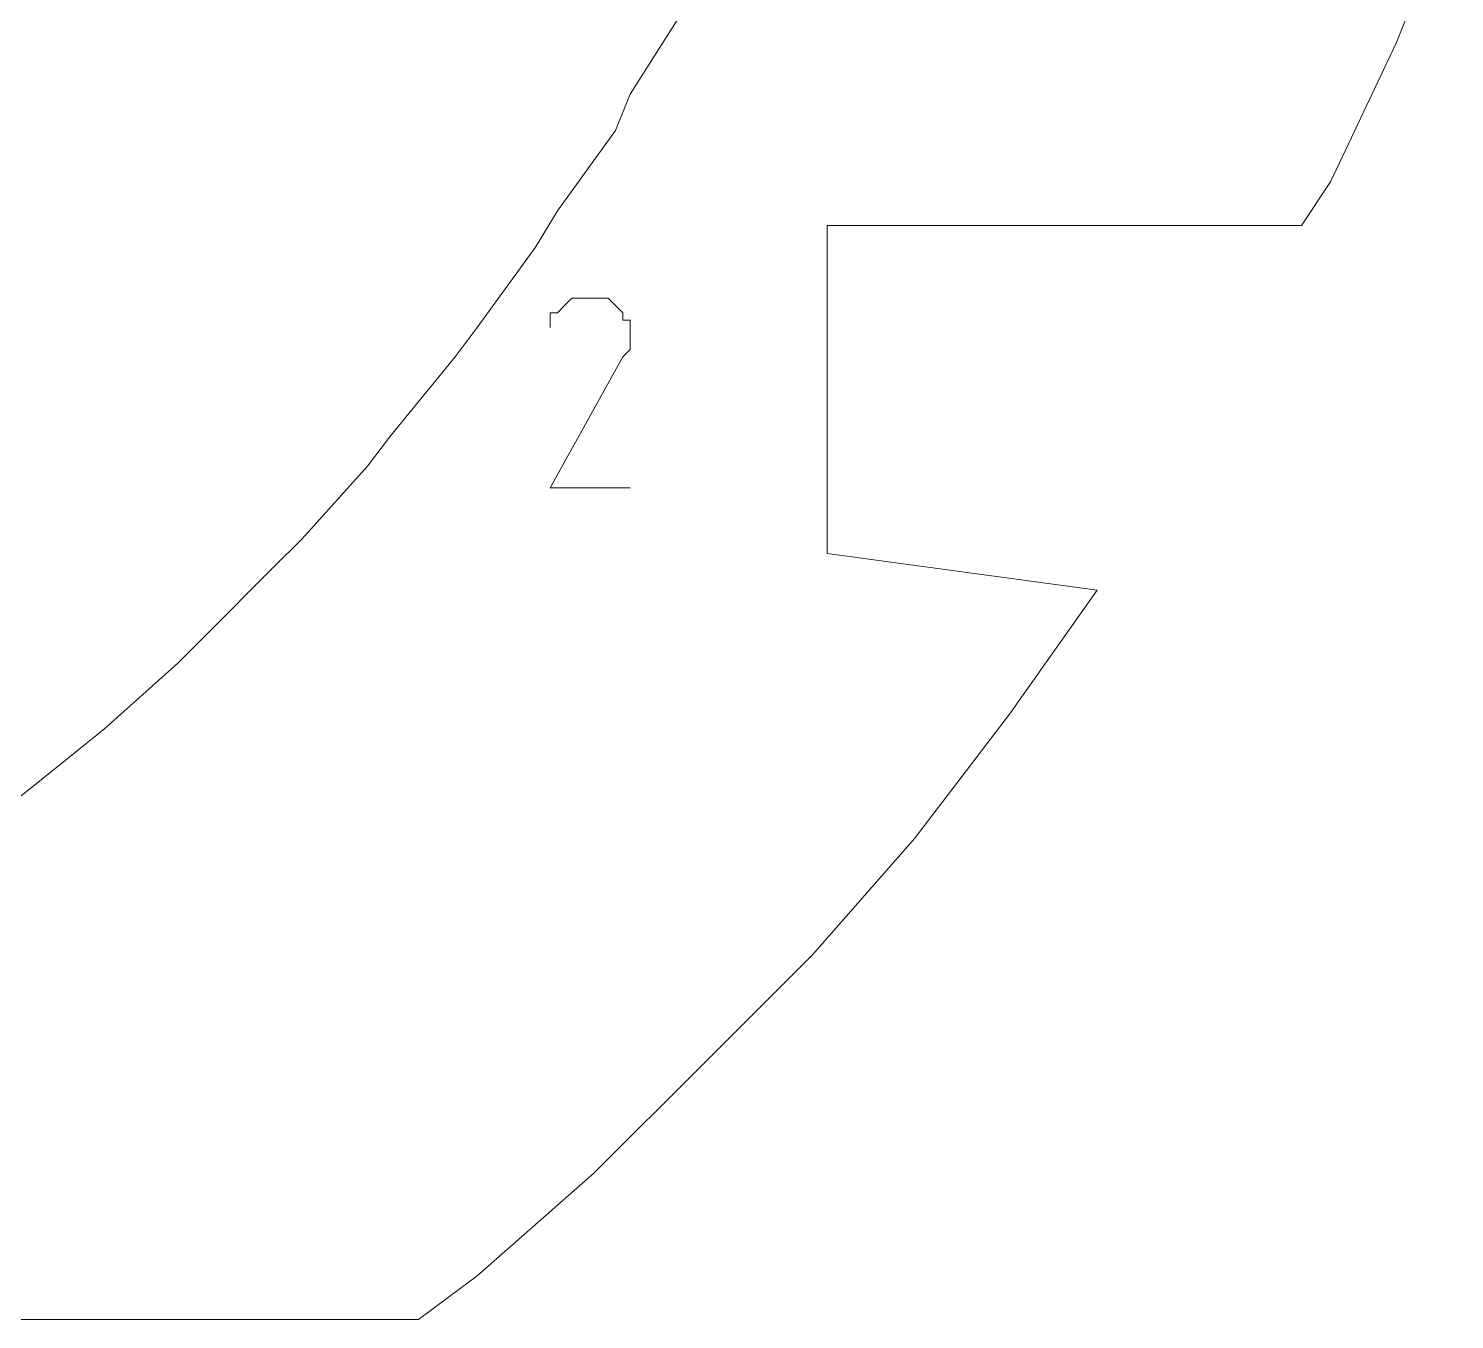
# Model space of a CAD drawing. Header units: centimetres. Extents: x -10.4 to 10.4, y -10.8 to 7.6.
# Drawn here: x 3.914 to 5.019, y -10.206 to -9.205 of the extents above; entities that cross this region are included whole.
import ezdxf
from ezdxf.lldxf.tags import DXFTag

# ---------------------------------------------------------------- set-up
doc = ezdxf.new("R2010")
doc.units = ezdxf.units.CM
doc.header["$MEASUREMENT"] = 0
doc.layers.add('layer 1', color=7, linetype='Continuous')
tags = doc.linetypes.add('New Line1000', pattern=[0.2, 0.1, -0.1]).pattern_tags.tags
tags[6:7] = [DXFTag(74, 4), DXFTag(75, 0), DXFTag(340, '0'), DXFTag(46, 1.0), DXFTag(50, 0.0), DXFTag(44, 0.0), DXFTag(45, 0.0)]
tags[4:5] = [DXFTag(74, 4), DXFTag(75, 0), DXFTag(340, '0'), DXFTag(46, 1.0), DXFTag(50, 0.0), DXFTag(44, 0.0), DXFTag(45, 0.0)]
tags = doc.linetypes.add('New Line1001', pattern=[0.2, 0.1, -0.1]).pattern_tags.tags
tags[6:7] = [DXFTag(74, 4), DXFTag(75, 0), DXFTag(340, '0'), DXFTag(46, 1.0), DXFTag(50, 0.0), DXFTag(44, 0.0), DXFTag(45, 0.0)]
tags[4:5] = [DXFTag(74, 4), DXFTag(75, 0), DXFTag(340, '0'), DXFTag(46, 1.0), DXFTag(50, 0.0), DXFTag(44, 0.0), DXFTag(45, 0.0)]
tags = doc.linetypes.add('New Line1002', pattern=[0.2, 0.1, -0.1]).pattern_tags.tags
tags[6:7] = [DXFTag(74, 4), DXFTag(75, 0), DXFTag(340, '0'), DXFTag(46, 1.0), DXFTag(50, 0.0), DXFTag(44, 0.0), DXFTag(45, 0.0)]
tags[4:5] = [DXFTag(74, 4), DXFTag(75, 0), DXFTag(340, '0'), DXFTag(46, 1.0), DXFTag(50, 0.0), DXFTag(44, 0.0), DXFTag(45, 0.0)]
tags = doc.linetypes.add('New Line1003', pattern=[0.2, 0.1, -0.1]).pattern_tags.tags
tags[6:7] = [DXFTag(74, 4), DXFTag(75, 0), DXFTag(340, '0'), DXFTag(46, 1.0), DXFTag(50, 0.0), DXFTag(44, 0.0), DXFTag(45, 0.0)]
tags[4:5] = [DXFTag(74, 4), DXFTag(75, 0), DXFTag(340, '0'), DXFTag(46, 1.0), DXFTag(50, 0.0), DXFTag(44, 0.0), DXFTag(45, 0.0)]
tags = doc.linetypes.add('New Line1004', pattern=[0.2, 0.1, -0.1]).pattern_tags.tags
tags[6:7] = [DXFTag(74, 4), DXFTag(75, 0), DXFTag(340, '0'), DXFTag(46, 1.0), DXFTag(50, 0.0), DXFTag(44, 0.0), DXFTag(45, 0.0)]
tags[4:5] = [DXFTag(74, 4), DXFTag(75, 0), DXFTag(340, '0'), DXFTag(46, 1.0), DXFTag(50, 0.0), DXFTag(44, 0.0), DXFTag(45, 0.0)]
tags = doc.linetypes.add('New Line1005', pattern=[0.2, 0.1, -0.1]).pattern_tags.tags
tags[6:7] = [DXFTag(74, 4), DXFTag(75, 0), DXFTag(340, '0'), DXFTag(46, 1.0), DXFTag(50, 0.0), DXFTag(44, 0.0), DXFTag(45, 0.0)]
tags[4:5] = [DXFTag(74, 4), DXFTag(75, 0), DXFTag(340, '0'), DXFTag(46, 1.0), DXFTag(50, 0.0), DXFTag(44, 0.0), DXFTag(45, 0.0)]
tags = doc.linetypes.add('New Line1006', pattern=[0.2, 0.1, -0.1]).pattern_tags.tags
tags[6:7] = [DXFTag(74, 4), DXFTag(75, 0), DXFTag(340, '0'), DXFTag(46, 1.0), DXFTag(50, 0.0), DXFTag(44, 0.0), DXFTag(45, 0.0)]
tags[4:5] = [DXFTag(74, 4), DXFTag(75, 0), DXFTag(340, '0'), DXFTag(46, 1.0), DXFTag(50, 0.0), DXFTag(44, 0.0), DXFTag(45, 0.0)]
tags = doc.linetypes.add('New Line1007', pattern=[0.2, 0.1, -0.1]).pattern_tags.tags
tags[6:7] = [DXFTag(74, 4), DXFTag(75, 0), DXFTag(340, '0'), DXFTag(46, 1.0), DXFTag(50, 0.0), DXFTag(44, 0.0), DXFTag(45, 0.0)]
tags[4:5] = [DXFTag(74, 4), DXFTag(75, 0), DXFTag(340, '0'), DXFTag(46, 1.0), DXFTag(50, 0.0), DXFTag(44, 0.0), DXFTag(45, 0.0)]
tags = doc.linetypes.add('New Line1008', pattern=[0.2, 0.1, -0.1]).pattern_tags.tags
tags[6:7] = [DXFTag(74, 4), DXFTag(75, 0), DXFTag(340, '0'), DXFTag(46, 1.0), DXFTag(50, 0.0), DXFTag(44, 0.0), DXFTag(45, 0.0)]
tags[4:5] = [DXFTag(74, 4), DXFTag(75, 0), DXFTag(340, '0'), DXFTag(46, 1.0), DXFTag(50, 0.0), DXFTag(44, 0.0), DXFTag(45, 0.0)]
tags = doc.linetypes.add('New Line1111', pattern=[0.2, 0.1, -0.1]).pattern_tags.tags
tags[6:7] = [DXFTag(74, 4), DXFTag(75, 0), DXFTag(340, '0'), DXFTag(46, 1.0), DXFTag(50, 0.0), DXFTag(44, 0.0), DXFTag(45, 0.0)]
tags[4:5] = [DXFTag(74, 4), DXFTag(75, 0), DXFTag(340, '0'), DXFTag(46, 1.0), DXFTag(50, 0.0), DXFTag(44, 0.0), DXFTag(45, 0.0)]
tags = doc.linetypes.add('New Line1112', pattern=[0.2, 0.1, -0.1]).pattern_tags.tags
tags[6:7] = [DXFTag(74, 4), DXFTag(75, 0), DXFTag(340, '0'), DXFTag(46, 1.0), DXFTag(50, 0.0), DXFTag(44, 0.0), DXFTag(45, 0.0)]
tags[4:5] = [DXFTag(74, 4), DXFTag(75, 0), DXFTag(340, '0'), DXFTag(46, 1.0), DXFTag(50, 0.0), DXFTag(44, 0.0), DXFTag(45, 0.0)]
tags = doc.linetypes.add('New Line1113', pattern=[0.2, 0.1, -0.1]).pattern_tags.tags
tags[6:7] = [DXFTag(74, 4), DXFTag(75, 0), DXFTag(340, '0'), DXFTag(46, 1.0), DXFTag(50, 0.0), DXFTag(44, 0.0), DXFTag(45, 0.0)]
tags[4:5] = [DXFTag(74, 4), DXFTag(75, 0), DXFTag(340, '0'), DXFTag(46, 1.0), DXFTag(50, 0.0), DXFTag(44, 0.0), DXFTag(45, 0.0)]
tags = doc.linetypes.add('New Line1114', pattern=[0.2, 0.1, -0.1]).pattern_tags.tags
tags[6:7] = [DXFTag(74, 4), DXFTag(75, 0), DXFTag(340, '0'), DXFTag(46, 1.0), DXFTag(50, 0.0), DXFTag(44, 0.0), DXFTag(45, 0.0)]
tags[4:5] = [DXFTag(74, 4), DXFTag(75, 0), DXFTag(340, '0'), DXFTag(46, 1.0), DXFTag(50, 0.0), DXFTag(44, 0.0), DXFTag(45, 0.0)]
tags = doc.linetypes.add('New Line1115', pattern=[0.2, 0.1, -0.1]).pattern_tags.tags
tags[6:7] = [DXFTag(74, 4), DXFTag(75, 0), DXFTag(340, '0'), DXFTag(46, 1.0), DXFTag(50, 0.0), DXFTag(44, 0.0), DXFTag(45, 0.0)]
tags[4:5] = [DXFTag(74, 4), DXFTag(75, 0), DXFTag(340, '0'), DXFTag(46, 1.0), DXFTag(50, 0.0), DXFTag(44, 0.0), DXFTag(45, 0.0)]
tags = doc.linetypes.add('New Line1116', pattern=[0.2, 0.1, -0.1]).pattern_tags.tags
tags[6:7] = [DXFTag(74, 4), DXFTag(75, 0), DXFTag(340, '0'), DXFTag(46, 1.0), DXFTag(50, 0.0), DXFTag(44, 0.0), DXFTag(45, 0.0)]
tags[4:5] = [DXFTag(74, 4), DXFTag(75, 0), DXFTag(340, '0'), DXFTag(46, 1.0), DXFTag(50, 0.0), DXFTag(44, 0.0), DXFTag(45, 0.0)]
tags = doc.linetypes.add('New Line1117', pattern=[0.2, 0.1, -0.1]).pattern_tags.tags
tags[6:7] = [DXFTag(74, 4), DXFTag(75, 0), DXFTag(340, '0'), DXFTag(46, 1.0), DXFTag(50, 0.0), DXFTag(44, 0.0), DXFTag(45, 0.0)]
tags[4:5] = [DXFTag(74, 4), DXFTag(75, 0), DXFTag(340, '0'), DXFTag(46, 1.0), DXFTag(50, 0.0), DXFTag(44, 0.0), DXFTag(45, 0.0)]
tags = doc.linetypes.add('New Line1118', pattern=[0.2, 0.1, -0.1]).pattern_tags.tags
tags[6:7] = [DXFTag(74, 4), DXFTag(75, 0), DXFTag(340, '0'), DXFTag(46, 1.0), DXFTag(50, 0.0), DXFTag(44, 0.0), DXFTag(45, 0.0)]
tags[4:5] = [DXFTag(74, 4), DXFTag(75, 0), DXFTag(340, '0'), DXFTag(46, 1.0), DXFTag(50, 0.0), DXFTag(44, 0.0), DXFTag(45, 0.0)]
tags = doc.linetypes.add('New Line1119', pattern=[0.2, 0.1, -0.1]).pattern_tags.tags
tags[6:7] = [DXFTag(74, 4), DXFTag(75, 0), DXFTag(340, '0'), DXFTag(46, 1.0), DXFTag(50, 0.0), DXFTag(44, 0.0), DXFTag(45, 0.0)]
tags[4:5] = [DXFTag(74, 4), DXFTag(75, 0), DXFTag(340, '0'), DXFTag(46, 1.0), DXFTag(50, 0.0), DXFTag(44, 0.0), DXFTag(45, 0.0)]
tags = doc.linetypes.add('New Line1120', pattern=[0.2, 0.1, -0.1]).pattern_tags.tags
tags[6:7] = [DXFTag(74, 4), DXFTag(75, 0), DXFTag(340, '0'), DXFTag(46, 1.0), DXFTag(50, 0.0), DXFTag(44, 0.0), DXFTag(45, 0.0)]
tags[4:5] = [DXFTag(74, 4), DXFTag(75, 0), DXFTag(340, '0'), DXFTag(46, 1.0), DXFTag(50, 0.0), DXFTag(44, 0.0), DXFTag(45, 0.0)]
tags = doc.linetypes.add('New Line1121', pattern=[0.2, 0.1, -0.1]).pattern_tags.tags
tags[6:7] = [DXFTag(74, 4), DXFTag(75, 0), DXFTag(340, '0'), DXFTag(46, 1.0), DXFTag(50, 0.0), DXFTag(44, 0.0), DXFTag(45, 0.0)]
tags[4:5] = [DXFTag(74, 4), DXFTag(75, 0), DXFTag(340, '0'), DXFTag(46, 1.0), DXFTag(50, 0.0), DXFTag(44, 0.0), DXFTag(45, 0.0)]
tags = doc.linetypes.add('New Line1122', pattern=[0.2, 0.1, -0.1]).pattern_tags.tags
tags[6:7] = [DXFTag(74, 4), DXFTag(75, 0), DXFTag(340, '0'), DXFTag(46, 1.0), DXFTag(50, 0.0), DXFTag(44, 0.0), DXFTag(45, 0.0)]
tags[4:5] = [DXFTag(74, 4), DXFTag(75, 0), DXFTag(340, '0'), DXFTag(46, 1.0), DXFTag(50, 0.0), DXFTag(44, 0.0), DXFTag(45, 0.0)]
tags = doc.linetypes.add('New Line1123', pattern=[0.2, 0.1, -0.1]).pattern_tags.tags
tags[6:7] = [DXFTag(74, 4), DXFTag(75, 0), DXFTag(340, '0'), DXFTag(46, 1.0), DXFTag(50, 0.0), DXFTag(44, 0.0), DXFTag(45, 0.0)]
tags[4:5] = [DXFTag(74, 4), DXFTag(75, 0), DXFTag(340, '0'), DXFTag(46, 1.0), DXFTag(50, 0.0), DXFTag(44, 0.0), DXFTag(45, 0.0)]
tags = doc.linetypes.add('New Line1124', pattern=[0.2, 0.1, -0.1]).pattern_tags.tags
tags[6:7] = [DXFTag(74, 4), DXFTag(75, 0), DXFTag(340, '0'), DXFTag(46, 1.0), DXFTag(50, 0.0), DXFTag(44, 0.0), DXFTag(45, 0.0)]
tags[4:5] = [DXFTag(74, 4), DXFTag(75, 0), DXFTag(340, '0'), DXFTag(46, 1.0), DXFTag(50, 0.0), DXFTag(44, 0.0), DXFTag(45, 0.0)]
tags = doc.linetypes.add('New Line1125', pattern=[0.2, 0.1, -0.1]).pattern_tags.tags
tags[6:7] = [DXFTag(74, 4), DXFTag(75, 0), DXFTag(340, '0'), DXFTag(46, 1.0), DXFTag(50, 0.0), DXFTag(44, 0.0), DXFTag(45, 0.0)]
tags[4:5] = [DXFTag(74, 4), DXFTag(75, 0), DXFTag(340, '0'), DXFTag(46, 1.0), DXFTag(50, 0.0), DXFTag(44, 0.0), DXFTag(45, 0.0)]
tags = doc.linetypes.add('New Line1144', pattern=[0.2, 0.1, -0.1]).pattern_tags.tags
tags[6:7] = [DXFTag(74, 4), DXFTag(75, 0), DXFTag(340, '0'), DXFTag(46, 1.0), DXFTag(50, 0.0), DXFTag(44, 0.0), DXFTag(45, 0.0)]
tags[4:5] = [DXFTag(74, 4), DXFTag(75, 0), DXFTag(340, '0'), DXFTag(46, 1.0), DXFTag(50, 0.0), DXFTag(44, 0.0), DXFTag(45, 0.0)]
tags = doc.linetypes.add('New Line996', pattern=[0.2, 0.1, -0.1]).pattern_tags.tags
tags[6:7] = [DXFTag(74, 4), DXFTag(75, 0), DXFTag(340, '0'), DXFTag(46, 1.0), DXFTag(50, 0.0), DXFTag(44, 0.0), DXFTag(45, 0.0)]
tags[4:5] = [DXFTag(74, 4), DXFTag(75, 0), DXFTag(340, '0'), DXFTag(46, 1.0), DXFTag(50, 0.0), DXFTag(44, 0.0), DXFTag(45, 0.0)]
tags = doc.linetypes.add('New Line997', pattern=[0.2, 0.1, -0.1]).pattern_tags.tags
tags[6:7] = [DXFTag(74, 4), DXFTag(75, 0), DXFTag(340, '0'), DXFTag(46, 1.0), DXFTag(50, 0.0), DXFTag(44, 0.0), DXFTag(45, 0.0)]
tags[4:5] = [DXFTag(74, 4), DXFTag(75, 0), DXFTag(340, '0'), DXFTag(46, 1.0), DXFTag(50, 0.0), DXFTag(44, 0.0), DXFTag(45, 0.0)]
tags = doc.linetypes.add('New Line998', pattern=[0.2, 0.1, -0.1]).pattern_tags.tags
tags[6:7] = [DXFTag(74, 4), DXFTag(75, 0), DXFTag(340, '0'), DXFTag(46, 1.0), DXFTag(50, 0.0), DXFTag(44, 0.0), DXFTag(45, 0.0)]
tags[4:5] = [DXFTag(74, 4), DXFTag(75, 0), DXFTag(340, '0'), DXFTag(46, 1.0), DXFTag(50, 0.0), DXFTag(44, 0.0), DXFTag(45, 0.0)]
tags = doc.linetypes.add('New Line999', pattern=[0.2, 0.1, -0.1]).pattern_tags.tags
tags[6:7] = [DXFTag(74, 4), DXFTag(75, 0), DXFTag(340, '0'), DXFTag(46, 1.0), DXFTag(50, 0.0), DXFTag(44, 0.0), DXFTag(45, 0.0)]
tags[4:5] = [DXFTag(74, 4), DXFTag(75, 0), DXFTag(340, '0'), DXFTag(46, 1.0), DXFTag(50, 0.0), DXFTag(44, 0.0), DXFTag(45, 0.0)]

msp = doc.modelspace()

# ---------------------------------------------------------------- linework, layer by layer
at = {"layer": 'layer 1', "color": 5, "linetype": 'New Line1008', "lineweight": 9}
msp.add_open_spline([(4.97424, -9.21603), (4.97424, -9.21603), (5.01944, -9.10285), (5.01944, -9.10285)], degree=3, dxfattribs=at)
at = {"layer": 'layer 1', "color": 5, "linetype": 'New Line1111', "lineweight": 9}
msp.add_open_spline([(4.41976, -9.19328), (4.41976, -9.19328), (4.38009, -9.25555), (4.38009, -9.25555)], degree=3, dxfattribs=at)
at = {"layer": 'layer 1', "color": 5, "linetype": 'New Line1007', "lineweight": 9}
msp.add_open_spline([(4.92334, -9.32351), (4.92334, -9.32351), (4.97424, -9.21603), (4.97424, -9.21603)], degree=3, dxfattribs=at)
at = {"layer": 'layer 1', "color": 5, "linetype": 'New Line1112', "lineweight": 9}
msp.add_open_spline([(4.38009, -9.25555), (4.38009, -9.25555), (4.36886, -9.28384), (4.36886, -9.28384)], degree=3, dxfattribs=at)
at = {"layer": 'layer 1', "color": 5, "linetype": 'New Line1113', "lineweight": 9}
msp.add_open_spline([(4.36886, -9.28384), (4.36886, -9.28384), (4.32366, -9.34612), (4.32366, -9.34612)], degree=3, dxfattribs=at)
at = {"layer": 'layer 1', "color": 5, "linetype": 'New Line1006', "lineweight": 9}
msp.add_open_spline([(4.90073, -9.35734), (4.90073, -9.35734), (4.92334, -9.32351), (4.92334, -9.32351)], degree=3, dxfattribs=at)
at = {"layer": 'layer 1', "color": 5, "linetype": 'New Line1114', "lineweight": 9}
msp.add_open_spline([(4.32366, -9.34612), (4.32366, -9.34612), (4.30658, -9.3744), (4.30658, -9.3744)], degree=3, dxfattribs=at)
at = {"layer": 'layer 1', "color": 5, "linetype": 'New Line1004', "lineweight": 9}
msp.add_open_spline([(4.53293, -9.61198), (4.53293, -9.61198), (4.53293, -9.35734), (4.53293, -9.35734)], degree=3, dxfattribs=at)
at = {"layer": 'layer 1', "color": 5, "linetype": 'New Line1005', "lineweight": 9}
msp.add_open_spline([(4.53293, -9.35734), (4.53293, -9.35734), (4.90073, -9.35734), (4.90073, -9.35734)], degree=3, dxfattribs=at)
at = {"layer": 'layer 1', "color": 5, "linetype": 'New Line1115', "lineweight": 9}
msp.add_open_spline([(4.30658, -9.3744), (4.30658, -9.3744), (4.26137, -9.43669), (4.26137, -9.43669)], degree=3, dxfattribs=at)
at = {"layer": 'layer 1', "color": 1, "lineweight": 20}
for points in [[(4.32919, -9.41961), (4.32919, -9.41961), (4.32366, -9.42531), (4.32366, -9.42531)], [(4.33488, -9.41392), (4.33488, -9.41392), (4.32919, -9.41961), (4.32919, -9.41961)], [(4.34057, -9.41392), (4.34057, -9.41392), (4.33488, -9.41392), (4.33488, -9.41392)], [(4.33488, -9.41392), (4.33488, -9.41392), (4.33488, -9.41392), (4.33488, -9.41392)], [(4.34625, -9.41392), (4.34625, -9.41392), (4.34057, -9.41392), (4.34057, -9.41392)], [(4.3518, -9.41392), (4.3518, -9.41392), (4.34625, -9.41392), (4.34625, -9.41392)], [(4.35749, -9.41392), (4.35749, -9.41392), (4.3518, -9.41392), (4.3518, -9.41392)], [(4.36317, -9.41392), (4.36317, -9.41392), (4.35749, -9.41392), (4.35749, -9.41392)], [(4.36886, -9.41961), (4.36886, -9.41961), (4.36317, -9.41392), (4.36317, -9.41392)], [(4.36317, -9.41392), (4.36317, -9.41392), (4.36317, -9.41392), (4.36317, -9.41392)], [(4.37455, -9.42531), (4.37455, -9.42531), (4.36886, -9.41961), (4.36886, -9.41961)], [(4.32366, -9.42531), (4.32366, -9.42531), (4.31796, -9.42531), (4.31796, -9.42531)], [(4.31796, -9.42531), (4.31796, -9.42531), (4.31796, -9.43669), (4.31796, -9.43669)], [(4.37455, -9.431), (4.37455, -9.431), (4.37455, -9.42531), (4.37455, -9.42531)], [(4.38009, -9.431), (4.38009, -9.431), (4.37455, -9.431), (4.37455, -9.431)], [(4.38009, -9.43669), (4.38009, -9.43669), (4.38009, -9.431), (4.38009, -9.431)], [(4.38009, -9.44222), (4.38009, -9.44222), (4.38009, -9.43669), (4.38009, -9.43669)], [(4.38009, -9.44791), (4.38009, -9.44791), (4.38009, -9.44222), (4.38009, -9.44222)], [(4.37455, -9.45929), (4.37455, -9.45929), (4.38009, -9.4536), (4.38009, -9.4536)], [(4.38009, -9.4536), (4.38009, -9.4536), (4.38009, -9.44791), (4.38009, -9.44791)], [(4.31796, -9.56108), (4.31796, -9.56108), (4.37455, -9.45929), (4.37455, -9.45929)], [(4.37455, -9.45929), (4.37455, -9.45929), (4.37455, -9.45929), (4.37455, -9.45929)], [(4.37455, -9.45929), (4.37455, -9.45929), (4.37455, -9.45929), (4.37455, -9.45929)], [(4.37455, -9.45929), (4.37455, -9.45929), (4.37455, -9.45929), (4.37455, -9.45929)], [(4.37455, -9.45929), (4.37455, -9.45929), (4.37455, -9.45929), (4.37455, -9.45929)], [(4.37455, -9.45929), (4.37455, -9.45929), (4.37455, -9.45929), (4.37455, -9.45929)], [(4.37455, -9.45929), (4.37455, -9.45929), (4.37455, -9.45929), (4.37455, -9.45929)], [(4.37455, -9.45929), (4.37455, -9.45929), (4.37455, -9.45929), (4.37455, -9.45929)], [(4.37455, -9.45929), (4.37455, -9.45929), (4.37455, -9.45929), (4.37455, -9.45929)], [(4.37455, -9.45929), (4.37455, -9.45929), (4.37455, -9.45929), (4.37455, -9.45929)], [(4.37455, -9.45929), (4.37455, -9.45929), (4.37455, -9.45929), (4.37455, -9.45929)], [(4.37455, -9.45929), (4.37455, -9.45929), (4.37455, -9.45929), (4.37455, -9.45929)], [(4.38009, -9.56108), (4.38009, -9.56108), (4.31796, -9.56108), (4.31796, -9.56108)]]:
    msp.add_open_spline(points, degree=3, dxfattribs=at)
at = {"layer": 'layer 1', "color": 5, "linetype": 'New Line1116', "lineweight": 9}
msp.add_open_spline([(4.26137, -9.43669), (4.26137, -9.43669), (4.24431, -9.45929), (4.24431, -9.45929)], degree=3, dxfattribs=at)
at = {"layer": 'layer 1', "color": 5, "linetype": 'New Line1117', "lineweight": 9}
msp.add_open_spline([(4.24431, -9.45929), (4.24431, -9.45929), (4.19341, -9.52156), (4.19341, -9.52156)], degree=3, dxfattribs=at)
at = {"layer": 'layer 1', "color": 5, "linetype": 'New Line1118', "lineweight": 9}
msp.add_open_spline([(4.19341, -9.52156), (4.19341, -9.52156), (4.17649, -9.54416), (4.17649, -9.54416)], degree=3, dxfattribs=at)
at = {"layer": 'layer 1', "color": 5, "linetype": 'New Line1119', "lineweight": 9}
msp.add_open_spline([(4.17649, -9.54416), (4.17649, -9.54416), (4.1256, -9.60075), (4.1256, -9.60075)], degree=3, dxfattribs=at)
at = {"layer": 'layer 1', "color": 5, "linetype": 'New Line1120', "lineweight": 9}
msp.add_open_spline([(4.1256, -9.60075), (4.1256, -9.60075), (4.10285, -9.62336), (4.10285, -9.62336)], degree=3, dxfattribs=at)
at = {"layer": 'layer 1', "color": 5, "linetype": 'New Line1003', "lineweight": 9}
msp.add_open_spline([(4.7422, -9.64027), (4.7422, -9.64027), (4.53293, -9.61198), (4.53293, -9.61198)], degree=3, dxfattribs=at)
at = {"layer": 'layer 1', "color": 5, "linetype": 'New Line1121', "lineweight": 9}
msp.add_open_spline([(4.10285, -9.62336), (4.10285, -9.62336), (4.05195, -9.67425), (4.05195, -9.67425)], degree=3, dxfattribs=at)
at = {"layer": 'layer 1', "color": 5, "linetype": 'New Line1002', "lineweight": 9}
msp.add_open_spline([(4.67439, -9.73653), (4.67439, -9.73653), (4.7422, -9.64027), (4.7422, -9.64027)], degree=3, dxfattribs=at)
at = {"layer": 'layer 1', "color": 5, "linetype": 'New Line1122', "lineweight": 9}
msp.add_open_spline([(4.05195, -9.67425), (4.05195, -9.67425), (4.02934, -9.69686), (4.02934, -9.69686)], degree=3, dxfattribs=at)
at = {"layer": 'layer 1', "color": 5, "linetype": 'New Line1123', "lineweight": 9}
msp.add_open_spline([(4.02934, -9.69686), (4.02934, -9.69686), (3.97276, -9.74776), (3.97276, -9.74776)], degree=3, dxfattribs=at)
at = {"layer": 'layer 1', "color": 5, "linetype": 'New Line1001', "lineweight": 9}
msp.add_open_spline([(4.6009, -9.83264), (4.6009, -9.83264), (4.67439, -9.73653), (4.67439, -9.73653)], degree=3, dxfattribs=at)
at = {"layer": 'layer 1', "color": 5, "linetype": 'New Line1124', "lineweight": 9}
msp.add_open_spline([(3.97276, -9.74776), (3.97276, -9.74776), (3.94446, -9.77051), (3.94446, -9.77051)], degree=3, dxfattribs=at)
at = {"layer": 'layer 1', "color": 5, "linetype": 'New Line1125', "lineweight": 9}
msp.add_open_spline([(3.94446, -9.77051), (3.94446, -9.77051), (3.88788, -9.81572), (3.88788, -9.81572)], degree=3, dxfattribs=at)
at = {"layer": 'layer 1', "color": 5, "linetype": 'New Line1000', "lineweight": 9}
msp.add_open_spline([(4.52155, -9.92321), (4.52155, -9.92321), (4.6009, -9.83264), (4.6009, -9.83264)], degree=3, dxfattribs=at)
at = {"layer": 'layer 1', "color": 5, "linetype": 'New Line999', "lineweight": 9}
msp.add_open_spline([(4.43667, -10.00807), (4.43667, -10.00807), (4.52155, -9.92321), (4.52155, -9.92321)], degree=3, dxfattribs=at)
at = {"layer": 'layer 1', "color": 5, "linetype": 'New Line998', "lineweight": 9}
msp.add_open_spline([(4.3518, -10.09296), (4.3518, -10.09296), (4.43667, -10.00807), (4.43667, -10.00807)], degree=3, dxfattribs=at)
at = {"layer": 'layer 1', "color": 5, "linetype": 'New Line997', "lineweight": 9}
msp.add_open_spline([(4.26137, -10.17215), (4.26137, -10.17215), (4.3518, -10.09296), (4.3518, -10.09296)], degree=3, dxfattribs=at)
at = {"layer": 'layer 1', "color": 5, "linetype": 'New Line996', "lineweight": 9}
msp.add_open_spline([(4.21602, -10.20613), (4.21602, -10.20613), (4.26137, -10.17215), (4.26137, -10.17215)], degree=3, dxfattribs=at)
at = {"layer": 'layer 1', "color": 5, "linetype": 'New Line1144', "lineweight": 9}
msp.add_open_spline([(3.04493, -10.20613), (3.04493, -10.20613), (4.21602, -10.20613), (4.21602, -10.20613)], degree=3, dxfattribs=at)

doc.saveas('drawing.dxf')
